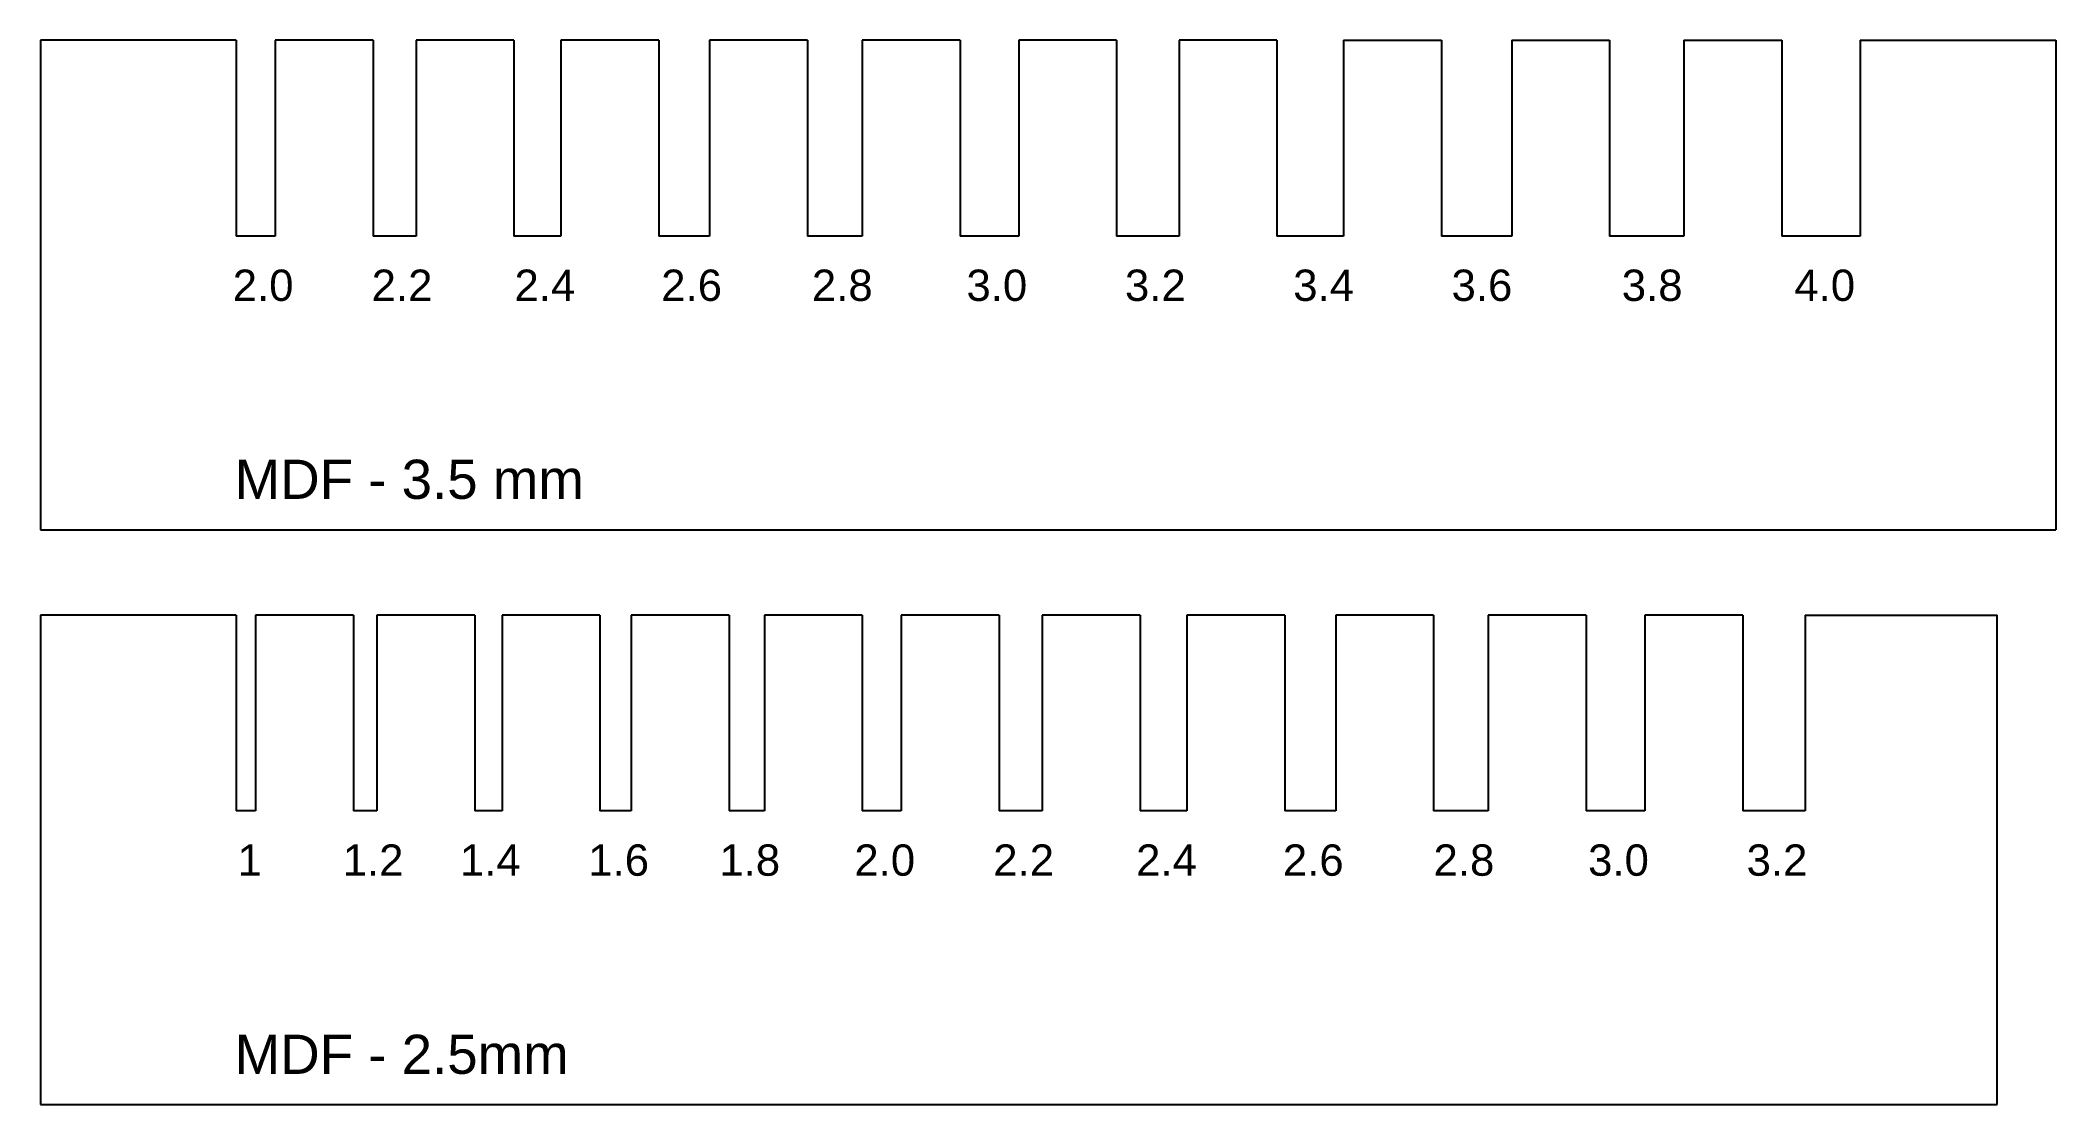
# Model space of a CAD drawing. Header units: millimetres. Extents: x 33 to 136, y 13 to 68.
import ezdxf

# ---------------------------------------------------------------- set-up
doc = ezdxf.new("R2010")
doc.units = ezdxf.units.MM
doc.header["$MEASUREMENT"] = 0
doc.layers.add('text', color=10, linetype='Continuous')
doc.styles.get("Standard").update_dxf_attribs({"font": 'arial.ttf'})

msp = doc.modelspace()

# ---------------------------------------------------------------- linework, layer by layer
for p, q in [((42.66, 67.75), (32.66, 67.75)), ((32.66, 67.75), (32.66, 42.75)), ((42.66, 67.75), (42.66, 57.75)), ((44.66, 67.75), (44.66, 57.75)), ((49.66, 67.75), (44.66, 67.75)), ((49.66, 67.75), (49.66, 57.75)), ((51.86, 67.75), (51.86, 57.75)), ((56.86, 67.75), (51.86, 67.75)), ((56.86, 67.75), (56.86, 57.75)), ((59.26, 67.75), (59.26, 57.75)), ((64.26, 67.75), (59.26, 67.75)), ((64.26, 67.75), (64.26, 57.75)), ((66.86, 67.75), (66.86, 57.75)), ((71.86, 67.75), (66.86, 67.75)), ((71.86, 67.75), (71.86, 57.75)), ((74.66, 67.75), (74.66, 57.75)), ((79.66, 67.75), (74.66, 67.75)), ((79.66, 67.75), (79.66, 57.75)), ((82.66, 67.75), (82.66, 57.75)), ((87.66, 67.75), (82.66, 67.75)), ((87.66, 67.75), (87.66, 57.75)), ((90.86, 67.75), (90.86, 57.75)), ((95.86, 67.75), (90.86, 67.75)), ((95.86, 67.75), (95.86, 57.75)), ((99.26, 67.75), (99.26, 57.75)), ((99.26, 67.75), (104.26, 67.75)), ((104.26, 67.75), (104.26, 57.75)), ((107.86, 67.75), (107.86, 57.75)), ((107.86, 67.75), (112.86, 67.75)), ((112.86, 67.75), (112.86, 57.75)), ((116.66, 67.75), (116.66, 57.75)), ((116.66, 67.75), (121.66, 67.75)), ((121.66, 67.75), (121.66, 57.75)), ((125.66, 67.75), (135.66, 67.75)), ((125.66, 67.75), (125.66, 57.75)), ((135.66, 67.75), (135.66, 42.75)), ((44.66, 57.75), (42.66, 57.75)), ((51.86, 57.75), (49.66, 57.75)), ((59.26, 57.75), (56.86, 57.75)), ((66.86, 57.75), (64.26, 57.75)), ((74.66, 57.75), (71.86, 57.75)), ((82.66, 57.75), (79.66, 57.75)), ((90.86, 57.75), (87.66, 57.75)), ((99.26, 57.75), (95.86, 57.75)), ((107.86, 57.75), (104.26, 57.75)), ((116.66, 57.75), (112.86, 57.75)), ((125.66, 57.75), (121.66, 57.75)), ((32.66, 42.75), (135.66, 42.75)), ((32.66, 38.39), (32.66, 13.39)), ((42.66, 38.39), (32.66, 38.39)), ((42.66, 38.39), (42.66, 28.39)), ((43.66, 38.39), (43.66, 28.39)), ((48.66, 38.39), (43.66, 38.39)), ((48.66, 38.39), (48.66, 28.39)), ((49.86, 38.39), (49.86, 28.39)), ((54.86, 38.39), (49.86, 38.39)), ((54.86, 38.39), (54.86, 28.39)), ((56.26, 38.39), (56.26, 28.39)), ((61.26, 38.39), (56.26, 38.39)), ((61.26, 38.39), (61.26, 28.39)), ((62.86, 38.39), (62.86, 28.39)), ((67.86, 38.39), (62.86, 38.39)), ((67.86, 38.39), (67.86, 28.39)), ((69.66, 38.39), (69.66, 28.39)), ((74.66, 38.39), (69.66, 38.39)), ((74.66, 38.39), (74.66, 28.39)), ((76.66, 38.39), (76.66, 28.39)), ((81.66, 38.39), (76.66, 38.39)), ((81.66, 38.39), (81.66, 28.39)), ((83.86, 38.39), (83.86, 28.39)), ((88.86, 38.39), (83.86, 38.39)), ((88.86, 38.39), (88.86, 28.39)), ((91.26, 38.39), (91.26, 28.39)), ((96.26, 38.39), (91.26, 38.39)), ((96.26, 38.39), (96.26, 28.39)), ((98.86, 38.39), (98.86, 28.39)), ((103.86, 38.39), (98.86, 38.39)), ((103.86, 38.39), (103.86, 28.39)), ((106.66, 38.39), (106.66, 28.39)), ((111.66, 38.39), (106.66, 38.39)), ((111.66, 38.39), (111.66, 28.39)), ((114.66, 38.39), (114.66, 28.39)), ((119.66, 38.39), (114.66, 38.39)), ((119.66, 38.39), (119.66, 28.39)), ((122.86, 38.39), (122.86, 28.39)), ((122.86, 38.39), (132.66, 38.39)), ((132.66, 13.39), (132.66, 38.39)), ((43.66, 28.39), (42.66, 28.39)), ((49.86, 28.39), (48.66, 28.39)), ((56.26, 28.39), (54.86, 28.39)), ((62.86, 28.39), (61.26, 28.39)), ((69.66, 28.39), (67.86, 28.39)), ((76.66, 28.39), (74.66, 28.39)), ((83.86, 28.39), (81.66, 28.39)), ((91.26, 28.39), (88.86, 28.39)), ((98.86, 28.39), (96.26, 28.39)), ((106.66, 28.39), (103.86, 28.39)), ((114.66, 28.39), (111.66, 28.39)), ((122.86, 28.39), (119.66, 28.39)), ((32.66, 13.39), (132.66, 13.39))]:
    msp.add_line(p, q)

# ---------------------------------------------------------------- texts
at = {"layer": 'text', "attachment_point": 1}
for s, insert, char_height in [('2.0', (42.49, 56.04), 1.6), ('2.2', (49.59, 56.04), 1.6), ('2.4', (56.89, 56.04), 1.6), ('2.6', (64.39, 56.04), 1.6), ('2.8', (72.09, 56.04), 1.6), ('3.0', (79.99, 56.04), 1.6), ('3.2', (88.09, 56.04), 1.6), ('3.4', (96.69, 56.04), 1.6), ('3.6', (104.78, 56.04), 1.6), ('3.8', (113.48, 56.04), 1.6), ('4.0', (122.3, 56.04), 1.6), ('MDF - 3.5 mm', (42.59, 46.33), 2), ('1', (42.74, 26.68), 1.6), ('1.2', (48.11, 26.68), 1.6), ('1.4', (54.1, 26.68), 1.6), ('1.6', (60.66, 26.68), 1.6), ('1.8', (67.36, 26.68), 1.6), ('2.0', (74.26, 26.68), 1.6), ('2.2', (81.36, 26.68), 1.6), ('2.4', (88.66, 26.68), 1.6), ('2.6', (96.16, 26.68), 1.6), ('2.8', (103.86, 26.68), 1.6), ('3.0', (111.76, 26.68), 1.6), ('3.2', (119.86, 26.68), 1.6), ('MDF - 2.5mm', (42.59, 16.96), 2)]:
    msp.add_mtext_dynamic_manual_height_columns(s, width=24.994, gutter_width=1, heights=[0], dxfattribs=dict(at, insert=insert, char_height=char_height))

doc.saveas('drawing.dxf')
